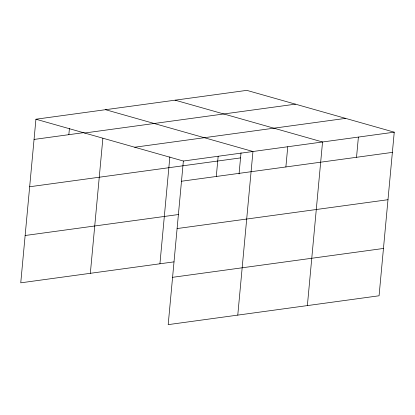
<?xml version="1.0" encoding="UTF-8"?>
<svg xmlns="http://www.w3.org/2000/svg" width="415" height="415" viewBox="0 0 415 415"><rect width="100%" height="100%" fill="white"/><g stroke="black" fill="none" stroke-linecap="round" stroke-linejoin="round"><path stroke-width="0.62" d="M394.25 132.172L183.368 161.025L168.189 324.634L379.071 295.781L394.25 132.172L246.811 90.366L35.929 119.219L20.75 282.828L174.015 261.86M68.849 134.673L69.435 128.354M90.34 273.309L102.873 138.226M159.931 263.784L169.854 156.839M216.288 176.479L218.166 156.263M239.056 173.937L241.022 152.787M237.779 315.115L252.958 151.506L105.519 109.695M285.878 166.96L287.756 146.744M307.375 305.59L322.548 141.982L175.109 100.176M356.526 157.295L358.399 137.08M34.051 139.435L84.032 132.598M84.582 133.013L295.464 104.16M134.714 147.226L345.596 118.379M29.662 186.755L240.544 157.902M181.49 181.241L392.372 152.388M25.139 235.507L178.409 214.539M177.101 228.561L387.983 199.708M172.578 277.313L383.46 248.461M35.929 119.219L183.368 161.025"/></g></svg>
